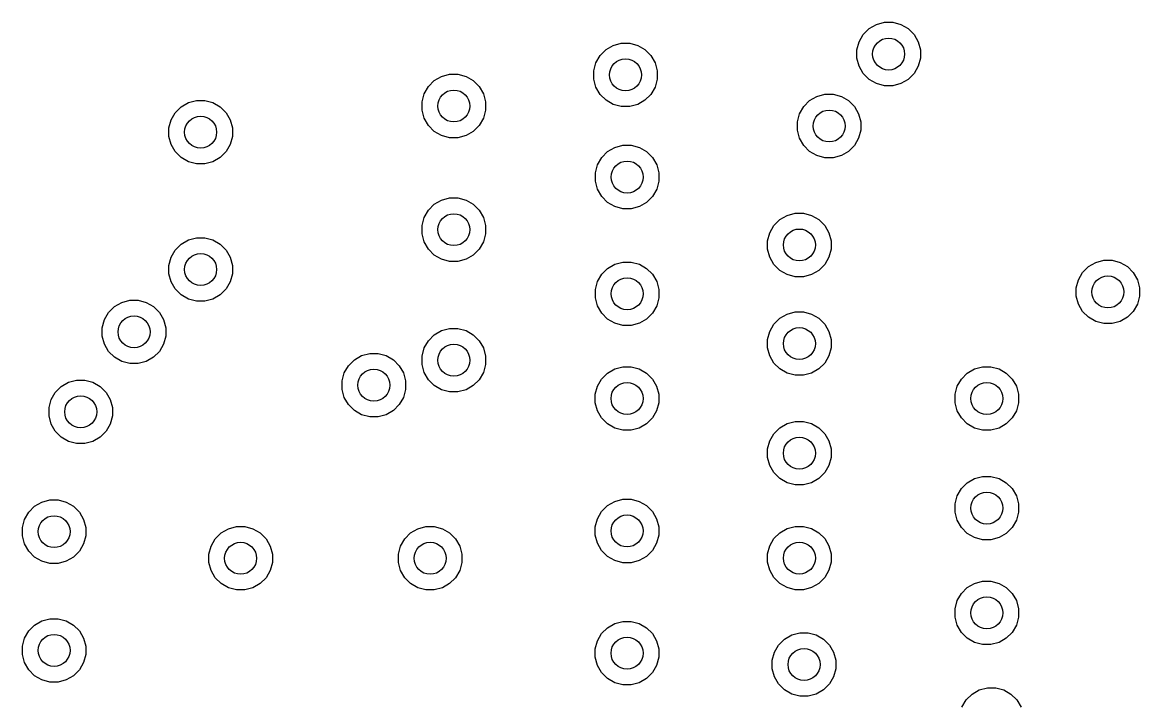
# Model space of a CAD drawing. Header units: inches. Extents: x 5.8 to 17.9, y -6.4 to -1.3.
# Drawn here: x 14.5736 to 14.9929, y -5.4971 to -5.242 of the extents above; entities that cross this region are included whole.
import ezdxf

# ---------------------------------------------------------------- set-up
doc = ezdxf.new("R2010")
doc.units = ezdxf.units.IN
doc.header["$MEASUREMENT"] = 0
doc.layers.add('In1.Cu', color=91, linetype='CONTINUOUS', true_color=0x7fc87f)

msp = doc.modelspace()

# ---------------------------------------------------------------- linework, layer by layer
at = {"layer": 'In1.Cu', "linetype": 'CONTINUOUS'}
for p, q in [((14.88919, -5.24661), (14.89141, -5.24439)), ((14.89141, -5.24439), (14.89413, -5.24282)), ((14.89413, -5.24282), (14.89715, -5.24201)), ((14.89715, -5.24201), (14.90029, -5.24201)), ((14.90029, -5.24201), (14.90332, -5.24282)), ((14.90332, -5.24282), (14.90603, -5.24439)), ((14.90603, -5.24439), (14.90825, -5.24661)), ((14.88763, -5.24932), (14.88919, -5.24661)), ((14.90825, -5.24661), (14.90981, -5.24932)), ((14.79045, -5.25444), (14.79267, -5.25223)), ((14.79267, -5.25223), (14.79539, -5.25066)), ((14.79539, -5.25066), (14.79841, -5.24985)), ((14.79841, -5.24985), (14.80155, -5.24985)), ((14.80155, -5.24985), (14.80458, -5.25066)), ((14.80458, -5.25066), (14.80729, -5.25223)), ((14.80729, -5.25223), (14.80951, -5.25444)), ((14.88682, -5.25235), (14.88763, -5.24932)), ((14.88682, -5.25548), (14.88682, -5.25235)), ((14.90981, -5.24932), (14.91063, -5.25235)), ((14.91063, -5.25235), (14.91063, -5.25548)), ((14.78808, -5.26018), (14.78889, -5.25716)), ((14.78889, -5.25716), (14.79045, -5.25444)), ((14.80951, -5.25444), (14.81107, -5.25716)), ((14.81107, -5.25716), (14.81189, -5.26018)), ((14.88763, -5.25851), (14.88682, -5.25548)), ((14.91063, -5.25548), (14.90981, -5.25851)), ((14.73096, -5.26233), (14.73398, -5.26152)), ((14.73398, -5.26152), (14.73712, -5.26152)), ((14.73712, -5.26152), (14.74015, -5.26233)), ((14.78808, -5.26332), (14.78808, -5.26018)), ((14.81189, -5.26018), (14.81189, -5.26332)), ((14.88919, -5.26123), (14.88763, -5.25851)), ((14.89141, -5.26344), (14.88919, -5.26123)), ((14.90825, -5.26123), (14.90603, -5.26344)), ((14.90981, -5.25851), (14.90825, -5.26123)), ((14.72602, -5.26612), (14.72824, -5.2639)), ((14.72824, -5.2639), (14.73096, -5.26233)), ((14.74015, -5.26233), (14.74286, -5.2639)), ((14.74286, -5.2639), (14.74508, -5.26612)), ((14.78889, -5.26635), (14.78808, -5.26332)), ((14.81189, -5.26332), (14.81107, -5.26635)), ((14.89413, -5.26501), (14.89141, -5.26344)), ((14.89715, -5.26582), (14.89413, -5.26501)), ((14.90029, -5.26582), (14.89715, -5.26582)), ((14.90332, -5.26501), (14.90029, -5.26582)), ((14.90603, -5.26344), (14.90332, -5.26501)), ((14.72365, -5.27186), (14.72446, -5.26883)), ((14.72446, -5.26883), (14.72602, -5.26612)), ((14.74508, -5.26612), (14.74664, -5.26883)), ((14.74664, -5.26883), (14.74746, -5.27186)), ((14.79045, -5.26906), (14.78889, -5.26635)), ((14.79267, -5.27128), (14.79045, -5.26906)), ((14.80951, -5.26906), (14.80729, -5.27128)), ((14.81107, -5.26635), (14.80951, -5.26906)), ((14.86907, -5.27142), (14.87178, -5.26985)), ((14.87178, -5.26985), (14.87481, -5.26904)), ((14.87481, -5.26904), (14.87795, -5.26904)), ((14.87795, -5.26904), (14.88097, -5.26985)), ((14.88097, -5.26985), (14.88369, -5.27142)), ((14.63102, -5.27594), (14.63324, -5.27372)), ((14.63324, -5.27372), (14.63596, -5.27215)), ((14.63596, -5.27215), (14.63898, -5.27134)), ((14.63898, -5.27134), (14.64212, -5.27134)), ((14.64212, -5.27134), (14.64515, -5.27215)), ((14.64515, -5.27215), (14.64786, -5.27372)), ((14.64786, -5.27372), (14.65008, -5.27594)), ((14.72365, -5.27499), (14.72365, -5.27186)), ((14.74746, -5.27186), (14.74746, -5.27499)), ((14.79539, -5.27285), (14.79267, -5.27128)), ((14.79841, -5.27366), (14.79539, -5.27285)), ((14.80155, -5.27366), (14.79841, -5.27366)), ((14.80458, -5.27285), (14.80155, -5.27366)), ((14.80729, -5.27128), (14.80458, -5.27285)), ((14.86528, -5.27635), (14.86685, -5.27363)), ((14.86685, -5.27363), (14.86907, -5.27142)), ((14.88369, -5.27142), (14.8859, -5.27363)), ((14.8859, -5.27363), (14.88747, -5.27635)), ((14.62946, -5.27865), (14.63102, -5.27594)), ((14.65008, -5.27594), (14.65165, -5.27865)), ((14.72446, -5.27802), (14.72365, -5.27499)), ((14.72602, -5.28074), (14.72446, -5.27802)), ((14.74664, -5.27802), (14.74508, -5.28074)), ((14.74746, -5.27499), (14.74664, -5.27802)), ((14.86447, -5.27938), (14.86528, -5.27635)), ((14.88747, -5.27635), (14.88828, -5.27938)), ((14.62865, -5.28168), (14.62946, -5.27865)), ((14.62865, -5.28482), (14.62865, -5.28168)), ((14.65165, -5.27865), (14.65246, -5.28168)), ((14.65246, -5.28168), (14.65246, -5.28482)), ((14.72824, -5.28295), (14.72602, -5.28074)), ((14.74508, -5.28074), (14.74286, -5.28295)), ((14.86447, -5.28251), (14.86447, -5.27938)), ((14.86528, -5.28554), (14.86447, -5.28251)), ((14.88828, -5.28251), (14.88747, -5.28554)), ((14.88828, -5.27938), (14.88828, -5.28251)), ((14.62946, -5.28784), (14.62865, -5.28482)), ((14.65246, -5.28482), (14.65165, -5.28784)), ((14.73096, -5.28452), (14.72824, -5.28295)), ((14.73398, -5.28533), (14.73096, -5.28452)), ((14.73712, -5.28533), (14.73398, -5.28533)), ((14.74015, -5.28452), (14.73712, -5.28533)), ((14.74286, -5.28295), (14.74015, -5.28452)), ((14.86685, -5.28825), (14.86528, -5.28554)), ((14.88747, -5.28554), (14.8859, -5.28825)), ((14.63102, -5.29056), (14.62946, -5.28784)), ((14.63324, -5.29277), (14.63102, -5.29056)), ((14.65008, -5.29056), (14.64786, -5.29277)), ((14.65165, -5.28784), (14.65008, -5.29056)), ((14.79106, -5.29279), (14.79328, -5.29057)), ((14.79328, -5.29057), (14.796, -5.289)), ((14.796, -5.289), (14.79902, -5.28819)), ((14.79902, -5.28819), (14.80216, -5.28819)), ((14.80216, -5.28819), (14.80519, -5.289)), ((14.80519, -5.289), (14.8079, -5.29057)), ((14.8079, -5.29057), (14.81012, -5.29279)), ((14.86907, -5.29047), (14.86685, -5.28825)), ((14.87178, -5.29204), (14.86907, -5.29047)), ((14.88369, -5.29047), (14.88097, -5.29204)), ((14.8859, -5.28825), (14.88369, -5.29047)), ((14.63596, -5.29434), (14.63324, -5.29277)), ((14.63898, -5.29515), (14.63596, -5.29434)), ((14.64212, -5.29515), (14.63898, -5.29515)), ((14.64515, -5.29434), (14.64212, -5.29515)), ((14.64786, -5.29277), (14.64515, -5.29434)), ((14.7895, -5.2955), (14.79106, -5.29279)), ((14.81012, -5.29279), (14.81168, -5.2955)), ((14.87481, -5.29285), (14.87178, -5.29204)), ((14.87795, -5.29285), (14.87481, -5.29285)), ((14.88097, -5.29204), (14.87795, -5.29285)), ((14.78869, -5.29853), (14.7895, -5.2955)), ((14.78869, -5.30167), (14.78869, -5.29853)), ((14.81168, -5.2955), (14.8125, -5.29853)), ((14.8125, -5.29853), (14.8125, -5.30167)), ((14.7895, -5.30469), (14.78869, -5.30167)), ((14.8125, -5.30167), (14.81168, -5.30469)), ((14.79106, -5.30741), (14.7895, -5.30469)), ((14.79328, -5.30962), (14.79106, -5.30741)), ((14.81012, -5.30741), (14.8079, -5.30962)), ((14.81168, -5.30469), (14.81012, -5.30741)), ((14.72602, -5.31255), (14.72824, -5.31034)), ((14.72824, -5.31034), (14.73096, -5.30877)), ((14.73096, -5.30877), (14.73398, -5.30796)), ((14.73398, -5.30796), (14.73712, -5.30796)), ((14.73712, -5.30796), (14.74015, -5.30877)), ((14.74015, -5.30877), (14.74286, -5.31034)), ((14.74286, -5.31034), (14.74508, -5.31255)), ((14.796, -5.31119), (14.79328, -5.30962)), ((14.79902, -5.312), (14.796, -5.31119)), ((14.80216, -5.312), (14.79902, -5.312)), ((14.80519, -5.31119), (14.80216, -5.312)), ((14.8079, -5.30962), (14.80519, -5.31119)), ((14.72365, -5.31829), (14.72446, -5.31527)), ((14.72446, -5.31527), (14.72602, -5.31255)), ((14.74508, -5.31255), (14.74664, -5.31527)), ((14.74664, -5.31527), (14.74746, -5.31829)), ((14.85569, -5.3183), (14.85791, -5.31608)), ((14.85791, -5.31608), (14.86062, -5.31452)), ((14.86062, -5.31452), (14.86365, -5.31371)), ((14.86365, -5.31371), (14.86678, -5.31371)), ((14.86678, -5.31371), (14.86981, -5.31452)), ((14.86981, -5.31452), (14.87253, -5.31608)), ((14.87253, -5.31608), (14.87474, -5.3183)), ((14.72365, -5.32143), (14.72365, -5.31829)), ((14.74746, -5.31829), (14.74746, -5.32143)), ((14.85412, -5.32102), (14.85569, -5.3183)), ((14.87474, -5.3183), (14.87631, -5.32102)), ((14.63324, -5.3253), (14.63596, -5.32373)), ((14.63596, -5.32373), (14.63898, -5.32292)), ((14.63898, -5.32292), (14.64212, -5.32292)), ((14.64212, -5.32292), (14.64515, -5.32373)), ((14.64515, -5.32373), (14.64786, -5.3253)), ((14.72446, -5.32446), (14.72365, -5.32143)), ((14.72602, -5.32717), (14.72446, -5.32446)), ((14.74664, -5.32446), (14.74508, -5.32717)), ((14.74746, -5.32143), (14.74664, -5.32446)), ((14.85331, -5.32404), (14.85412, -5.32102)), ((14.85331, -5.32718), (14.85331, -5.32404)), ((14.87631, -5.32102), (14.87712, -5.32404)), ((14.87712, -5.32404), (14.87712, -5.32718)), ((14.62946, -5.33023), (14.63102, -5.32751)), ((14.63102, -5.32751), (14.63324, -5.3253)), ((14.64786, -5.3253), (14.65008, -5.32751)), ((14.65008, -5.32751), (14.65165, -5.33023)), ((14.72824, -5.32939), (14.72602, -5.32717)), ((14.74508, -5.32717), (14.74286, -5.32939)), ((14.85412, -5.33021), (14.85331, -5.32718)), ((14.87712, -5.32718), (14.87631, -5.33021)), ((14.62865, -5.33326), (14.62946, -5.33023)), ((14.65165, -5.33023), (14.65246, -5.33326)), ((14.73096, -5.33096), (14.72824, -5.32939)), ((14.73398, -5.33177), (14.73096, -5.33096)), ((14.73712, -5.33177), (14.73398, -5.33177)), ((14.74015, -5.33096), (14.73712, -5.33177)), ((14.74286, -5.32939), (14.74015, -5.33096)), ((14.79328, -5.33439), (14.796, -5.33282)), ((14.796, -5.33282), (14.79902, -5.33201)), ((14.79902, -5.33201), (14.80216, -5.33201)), ((14.80216, -5.33201), (14.80519, -5.33282)), ((14.80519, -5.33282), (14.8079, -5.33439)), ((14.85569, -5.33292), (14.85412, -5.33021)), ((14.85791, -5.33514), (14.85569, -5.33292)), ((14.87474, -5.33292), (14.87253, -5.33514)), ((14.87631, -5.33021), (14.87474, -5.33292)), ((14.97369, -5.33372), (14.97641, -5.33215)), ((14.97641, -5.33215), (14.97944, -5.33134)), ((14.97944, -5.33134), (14.98257, -5.33134)), ((14.98257, -5.33134), (14.9856, -5.33215)), ((14.9856, -5.33215), (14.98831, -5.33372)), ((14.62865, -5.33639), (14.62865, -5.33326)), ((14.62946, -5.33942), (14.62865, -5.33639)), ((14.65246, -5.33639), (14.65165, -5.33942)), ((14.65246, -5.33326), (14.65246, -5.33639)), ((14.7895, -5.33932), (14.79106, -5.33661)), ((14.79106, -5.33661), (14.79328, -5.33439)), ((14.8079, -5.33439), (14.81012, -5.33661)), ((14.81012, -5.33661), (14.81168, -5.33932)), ((14.86062, -5.3367), (14.85791, -5.33514)), ((14.86365, -5.33752), (14.86062, -5.3367)), ((14.86981, -5.3367), (14.86678, -5.33752)), ((14.87253, -5.33514), (14.86981, -5.3367)), ((14.96991, -5.33865), (14.97148, -5.33594)), ((14.97148, -5.33594), (14.97369, -5.33372)), ((14.98831, -5.33372), (14.99053, -5.33594)), ((14.99053, -5.33594), (14.9921, -5.33865)), ((14.63102, -5.34213), (14.62946, -5.33942)), ((14.65165, -5.33942), (14.65008, -5.34213)), ((14.78869, -5.34235), (14.7895, -5.33932)), ((14.81168, -5.33932), (14.8125, -5.34235)), ((14.86678, -5.33752), (14.86365, -5.33752)), ((14.9691, -5.34168), (14.96991, -5.33865)), ((14.9921, -5.33865), (14.99291, -5.34168)), ((14.63324, -5.34435), (14.63102, -5.34213)), ((14.63596, -5.34592), (14.63324, -5.34435)), ((14.64786, -5.34435), (14.64515, -5.34592)), ((14.65008, -5.34213), (14.64786, -5.34435)), ((14.78869, -5.34548), (14.78869, -5.34235)), ((14.7895, -5.34851), (14.78869, -5.34548)), ((14.8125, -5.34548), (14.81168, -5.34851)), ((14.8125, -5.34235), (14.8125, -5.34548)), ((14.9691, -5.34482), (14.9691, -5.34168)), ((14.96991, -5.34784), (14.9691, -5.34482)), ((14.99291, -5.34482), (14.9921, -5.34784)), ((14.99291, -5.34168), (14.99291, -5.34482)), ((14.60602, -5.35094), (14.60824, -5.34872)), ((14.60824, -5.34872), (14.61096, -5.34715)), ((14.61096, -5.34715), (14.61398, -5.34634)), ((14.61398, -5.34634), (14.61712, -5.34634)), ((14.61712, -5.34634), (14.62015, -5.34715)), ((14.62015, -5.34715), (14.62286, -5.34872)), ((14.62286, -5.34872), (14.62508, -5.35094)), ((14.63898, -5.34673), (14.63596, -5.34592)), ((14.64212, -5.34673), (14.63898, -5.34673)), ((14.64515, -5.34592), (14.64212, -5.34673)), ((14.79106, -5.35123), (14.7895, -5.34851)), ((14.81168, -5.34851), (14.81012, -5.35123)), ((14.97148, -5.35056), (14.96991, -5.34784)), ((14.9921, -5.34784), (14.99053, -5.35056)), ((14.60365, -5.35668), (14.60446, -5.35365)), ((14.60446, -5.35365), (14.60602, -5.35094)), ((14.62508, -5.35094), (14.62664, -5.35365)), ((14.62664, -5.35365), (14.62746, -5.35668)), ((14.79328, -5.35344), (14.79106, -5.35123)), ((14.796, -5.35501), (14.79328, -5.35344)), ((14.8079, -5.35344), (14.80519, -5.35501)), ((14.81012, -5.35123), (14.8079, -5.35344)), ((14.85569, -5.35533), (14.85791, -5.35311)), ((14.85791, -5.35311), (14.86062, -5.35154)), ((14.86062, -5.35154), (14.86365, -5.35073)), ((14.86365, -5.35073), (14.86678, -5.35073)), ((14.86678, -5.35073), (14.86981, -5.35154)), ((14.86981, -5.35154), (14.87253, -5.35311)), ((14.87253, -5.35311), (14.87474, -5.35533)), ((14.97369, -5.35277), (14.97148, -5.35056)), ((14.97641, -5.35434), (14.97369, -5.35277)), ((14.98831, -5.35277), (14.9856, -5.35434)), ((14.99053, -5.35056), (14.98831, -5.35277)), ((14.60365, -5.35982), (14.60365, -5.35668)), ((14.62746, -5.35668), (14.62746, -5.35982)), ((14.72824, -5.35935), (14.73096, -5.35778)), ((14.73096, -5.35778), (14.73398, -5.35697)), ((14.73398, -5.35697), (14.73712, -5.35697)), ((14.73712, -5.35697), (14.74015, -5.35778)), ((14.74015, -5.35778), (14.74286, -5.35935)), ((14.79902, -5.35582), (14.796, -5.35501)), ((14.80216, -5.35582), (14.79902, -5.35582)), ((14.80519, -5.35501), (14.80216, -5.35582)), ((14.85331, -5.36107), (14.85412, -5.35804)), ((14.85412, -5.35804), (14.85569, -5.35533)), ((14.87474, -5.35533), (14.87631, -5.35804)), ((14.87631, -5.35804), (14.87712, -5.36107)), ((14.97944, -5.35515), (14.97641, -5.35434)), ((14.98257, -5.35515), (14.97944, -5.35515)), ((14.9856, -5.35434), (14.98257, -5.35515)), ((14.60446, -5.36284), (14.60365, -5.35982)), ((14.62746, -5.35982), (14.62664, -5.36284)), ((14.72446, -5.36428), (14.72602, -5.36157)), ((14.72602, -5.36157), (14.72824, -5.35935)), ((14.74286, -5.35935), (14.74508, -5.36157)), ((14.74508, -5.36157), (14.74664, -5.36428)), ((14.85331, -5.36421), (14.85331, -5.36107)), ((14.87712, -5.36107), (14.87712, -5.36421)), ((14.60602, -5.36556), (14.60446, -5.36284)), ((14.60824, -5.36777), (14.60602, -5.36556)), ((14.62508, -5.36556), (14.62286, -5.36777)), ((14.62664, -5.36284), (14.62508, -5.36556)), ((14.70096, -5.36715), (14.70398, -5.36634)), ((14.70398, -5.36634), (14.70712, -5.36634)), ((14.70712, -5.36634), (14.71015, -5.36715)), ((14.72365, -5.36731), (14.72446, -5.36428)), ((14.74664, -5.36428), (14.74746, -5.36731)), ((14.85412, -5.36723), (14.85331, -5.36421)), ((14.87712, -5.36421), (14.87631, -5.36723)), ((14.61096, -5.36934), (14.60824, -5.36777)), ((14.61398, -5.37015), (14.61096, -5.36934)), ((14.61712, -5.37015), (14.61398, -5.37015)), ((14.62015, -5.36934), (14.61712, -5.37015)), ((14.62286, -5.36777), (14.62015, -5.36934)), ((14.69602, -5.37094), (14.69824, -5.36872)), ((14.69824, -5.36872), (14.70096, -5.36715)), ((14.71015, -5.36715), (14.71286, -5.36872)), ((14.71286, -5.36872), (14.71508, -5.37094)), ((14.72365, -5.37045), (14.72365, -5.36731)), ((14.72446, -5.37347), (14.72365, -5.37045)), ((14.74746, -5.37045), (14.74664, -5.37347)), ((14.74746, -5.36731), (14.74746, -5.37045)), ((14.85569, -5.36995), (14.85412, -5.36723)), ((14.85791, -5.37216), (14.85569, -5.36995)), ((14.87474, -5.36995), (14.87253, -5.37216)), ((14.87631, -5.36723), (14.87474, -5.36995)), ((14.69365, -5.37668), (14.69446, -5.37365)), ((14.69446, -5.37365), (14.69602, -5.37094)), ((14.71508, -5.37094), (14.71664, -5.37365)), ((14.71664, -5.37365), (14.71746, -5.37668)), ((14.72602, -5.37619), (14.72446, -5.37347)), ((14.74664, -5.37347), (14.74508, -5.37619)), ((14.79102, -5.37594), (14.79324, -5.37372)), ((14.79324, -5.37372), (14.79596, -5.37215)), ((14.79596, -5.37215), (14.79898, -5.37134)), ((14.79898, -5.37134), (14.80212, -5.37134)), ((14.80212, -5.37134), (14.80515, -5.37215)), ((14.80515, -5.37215), (14.80786, -5.37372)), ((14.80786, -5.37372), (14.81008, -5.37594)), ((14.86062, -5.37373), (14.85791, -5.37216)), ((14.86365, -5.37454), (14.86062, -5.37373)), ((14.86678, -5.37454), (14.86365, -5.37454)), ((14.86981, -5.37373), (14.86678, -5.37454)), ((14.87253, -5.37216), (14.86981, -5.37373)), ((14.92602, -5.37594), (14.92824, -5.37372)), ((14.92824, -5.37372), (14.93096, -5.37215)), ((14.93096, -5.37215), (14.93398, -5.37134)), ((14.93398, -5.37134), (14.93712, -5.37134)), ((14.93712, -5.37134), (14.94015, -5.37215)), ((14.94015, -5.37215), (14.94286, -5.37372)), ((14.94286, -5.37372), (14.94508, -5.37594)), ((14.58602, -5.38094), (14.58824, -5.37872)), ((14.58824, -5.37872), (14.59096, -5.37715)), ((14.59096, -5.37715), (14.59398, -5.37634)), ((14.59398, -5.37634), (14.59712, -5.37634)), ((14.59712, -5.37634), (14.60015, -5.37715)), ((14.60015, -5.37715), (14.60286, -5.37872)), ((14.60286, -5.37872), (14.60508, -5.38094)), ((14.69365, -5.37982), (14.69365, -5.37668)), ((14.71746, -5.37668), (14.71746, -5.37982)), ((14.72824, -5.3784), (14.72602, -5.37619)), ((14.73096, -5.37997), (14.72824, -5.3784)), ((14.74286, -5.3784), (14.74015, -5.37997)), ((14.74508, -5.37619), (14.74286, -5.3784)), ((14.78865, -5.38168), (14.78946, -5.37865)), ((14.78946, -5.37865), (14.79102, -5.37594)), ((14.81008, -5.37594), (14.81165, -5.37865)), ((14.81165, -5.37865), (14.81246, -5.38168)), ((14.92365, -5.38168), (14.92446, -5.37865)), ((14.92446, -5.37865), (14.92602, -5.37594)), ((14.94508, -5.37594), (14.94665, -5.37865)), ((14.94665, -5.37865), (14.94746, -5.38168)), ((14.58446, -5.38365), (14.58602, -5.38094)), ((14.60508, -5.38094), (14.60665, -5.38365)), ((14.69446, -5.38284), (14.69365, -5.37982)), ((14.69602, -5.38556), (14.69446, -5.38284)), ((14.71664, -5.38284), (14.71508, -5.38556)), ((14.71746, -5.37982), (14.71664, -5.38284)), ((14.73398, -5.38078), (14.73096, -5.37997)), ((14.73712, -5.38078), (14.73398, -5.38078)), ((14.74015, -5.37997), (14.73712, -5.38078)), ((14.78865, -5.38482), (14.78865, -5.38168)), ((14.81246, -5.38168), (14.81246, -5.38482)), ((14.92365, -5.38482), (14.92365, -5.38168)), ((14.94746, -5.38168), (14.94746, -5.38482)), ((14.58365, -5.38668), (14.58446, -5.38365)), ((14.58365, -5.38982), (14.58365, -5.38668)), ((14.60665, -5.38365), (14.60746, -5.38668)), ((14.60746, -5.38668), (14.60746, -5.38982)), ((14.69824, -5.38777), (14.69602, -5.38556)), ((14.71508, -5.38556), (14.71286, -5.38777)), ((14.78946, -5.38784), (14.78865, -5.38482)), ((14.81246, -5.38482), (14.81165, -5.38784)), ((14.92446, -5.38784), (14.92365, -5.38482)), ((14.94746, -5.38482), (14.94665, -5.38784)), ((14.58446, -5.39284), (14.58365, -5.38982)), ((14.60746, -5.38982), (14.60665, -5.39284)), ((14.70096, -5.38934), (14.69824, -5.38777)), ((14.70398, -5.39015), (14.70096, -5.38934)), ((14.70712, -5.39015), (14.70398, -5.39015)), ((14.71015, -5.38934), (14.70712, -5.39015)), ((14.71286, -5.38777), (14.71015, -5.38934)), ((14.79102, -5.39056), (14.78946, -5.38784)), ((14.79324, -5.39277), (14.79102, -5.39056)), ((14.81008, -5.39056), (14.80786, -5.39277)), ((14.81165, -5.38784), (14.81008, -5.39056)), ((14.92602, -5.39056), (14.92446, -5.38784)), ((14.92824, -5.39277), (14.92602, -5.39056)), ((14.94508, -5.39056), (14.94286, -5.39277)), ((14.94665, -5.38784), (14.94508, -5.39056)), ((14.58602, -5.39556), (14.58446, -5.39284)), ((14.58824, -5.39777), (14.58602, -5.39556)), ((14.60508, -5.39556), (14.60286, -5.39777)), ((14.60665, -5.39284), (14.60508, -5.39556)), ((14.79596, -5.39434), (14.79324, -5.39277)), ((14.79898, -5.39515), (14.79596, -5.39434)), ((14.80212, -5.39515), (14.79898, -5.39515)), ((14.80515, -5.39434), (14.80212, -5.39515)), ((14.80786, -5.39277), (14.80515, -5.39434)), ((14.85569, -5.39647), (14.85791, -5.39425)), ((14.85791, -5.39425), (14.86062, -5.39269)), ((14.86062, -5.39269), (14.86365, -5.39187)), ((14.86365, -5.39187), (14.86678, -5.39187)), ((14.86678, -5.39187), (14.86981, -5.39269)), ((14.86981, -5.39269), (14.87253, -5.39425)), ((14.87253, -5.39425), (14.87474, -5.39647)), ((14.93096, -5.39434), (14.92824, -5.39277)), ((14.93398, -5.39515), (14.93096, -5.39434)), ((14.93712, -5.39515), (14.93398, -5.39515)), ((14.94015, -5.39434), (14.93712, -5.39515)), ((14.94286, -5.39277), (14.94015, -5.39434)), ((14.59096, -5.39934), (14.58824, -5.39777)), ((14.59398, -5.40015), (14.59096, -5.39934)), ((14.60015, -5.39934), (14.59712, -5.40015)), ((14.60286, -5.39777), (14.60015, -5.39934)), ((14.85331, -5.40221), (14.85412, -5.39918)), ((14.85412, -5.39918), (14.85569, -5.39647)), ((14.87474, -5.39647), (14.87631, -5.39918)), ((14.87631, -5.39918), (14.87712, -5.40221)), ((14.59712, -5.40015), (14.59398, -5.40015)), ((14.85331, -5.40535), (14.85331, -5.40221)), ((14.87712, -5.40221), (14.87712, -5.40535)), ((14.85412, -5.40837), (14.85331, -5.40535)), ((14.85569, -5.41109), (14.85412, -5.40837)), ((14.87631, -5.40837), (14.87474, -5.41109)), ((14.87712, -5.40535), (14.87631, -5.40837)), ((14.85791, -5.41331), (14.85569, -5.41109)), ((14.87474, -5.41109), (14.87253, -5.41331)), ((14.93096, -5.4133), (14.93398, -5.41248)), ((14.93398, -5.41248), (14.93712, -5.41248)), ((14.93712, -5.41248), (14.94015, -5.4133)), ((14.86062, -5.41487), (14.85791, -5.41331)), ((14.86365, -5.41568), (14.86062, -5.41487)), ((14.86678, -5.41568), (14.86365, -5.41568)), ((14.86981, -5.41487), (14.86678, -5.41568)), ((14.87253, -5.41331), (14.86981, -5.41487)), ((14.92602, -5.41708), (14.92824, -5.41486)), ((14.92824, -5.41486), (14.93096, -5.4133)), ((14.94015, -5.4133), (14.94286, -5.41486)), ((14.94286, -5.41486), (14.94508, -5.41708)), ((14.92365, -5.42282), (14.92446, -5.41979)), ((14.92446, -5.41979), (14.92602, -5.41708)), ((14.94508, -5.41708), (14.94665, -5.41979)), ((14.94665, -5.41979), (14.94746, -5.42282)), ((14.57602, -5.42594), (14.57824, -5.42372)), ((14.57824, -5.42372), (14.58096, -5.42215)), ((14.58096, -5.42215), (14.58398, -5.42134)), ((14.58398, -5.42134), (14.58712, -5.42134)), ((14.58712, -5.42134), (14.59015, -5.42215)), ((14.59015, -5.42215), (14.59286, -5.42372)), ((14.59286, -5.42372), (14.59508, -5.42594)), ((14.79102, -5.42568), (14.79324, -5.42347)), ((14.79324, -5.42347), (14.79596, -5.4219)), ((14.79596, -5.4219), (14.79898, -5.42109)), ((14.79898, -5.42109), (14.80212, -5.42109)), ((14.80212, -5.42109), (14.80515, -5.4219)), ((14.80515, -5.4219), (14.80786, -5.42347)), ((14.80786, -5.42347), (14.81008, -5.42568)), ((14.92365, -5.42596), (14.92365, -5.42282)), ((14.94746, -5.42282), (14.94746, -5.42596)), ((14.57365, -5.43168), (14.57446, -5.42865)), ((14.57446, -5.42865), (14.57602, -5.42594)), ((14.59508, -5.42594), (14.59665, -5.42865)), ((14.59665, -5.42865), (14.59746, -5.43168)), ((14.78865, -5.43142), (14.78946, -5.4284)), ((14.78946, -5.4284), (14.79102, -5.42568)), ((14.81008, -5.42568), (14.81165, -5.4284)), ((14.81165, -5.4284), (14.81246, -5.43142)), ((14.92446, -5.42898), (14.92365, -5.42596)), ((14.92602, -5.4317), (14.92446, -5.42898)), ((14.94665, -5.42898), (14.94508, -5.4317)), ((14.94746, -5.42596), (14.94665, -5.42898)), ((14.57365, -5.43482), (14.57365, -5.43168)), ((14.59746, -5.43168), (14.59746, -5.43482)), ((14.64824, -5.43372), (14.65096, -5.43215)), ((14.65096, -5.43215), (14.65398, -5.43134)), ((14.65398, -5.43134), (14.65712, -5.43134)), ((14.65712, -5.43134), (14.66015, -5.43215)), ((14.66015, -5.43215), (14.66286, -5.43372)), ((14.71936, -5.43372), (14.72208, -5.43215)), ((14.72208, -5.43215), (14.72511, -5.43134)), ((14.72511, -5.43134), (14.72824, -5.43134)), ((14.72824, -5.43134), (14.73127, -5.43215)), ((14.73127, -5.43215), (14.73398, -5.43372)), ((14.78865, -5.43456), (14.78865, -5.43142)), ((14.81246, -5.43142), (14.81246, -5.43456)), ((14.85569, -5.43586), (14.85791, -5.43364)), ((14.85791, -5.43364), (14.86062, -5.43208)), ((14.86062, -5.43208), (14.86365, -5.43126)), ((14.86365, -5.43126), (14.86678, -5.43126)), ((14.86678, -5.43126), (14.86981, -5.43208)), ((14.86981, -5.43208), (14.87253, -5.43364)), ((14.87253, -5.43364), (14.87474, -5.43586)), ((14.92824, -5.43392), (14.92602, -5.4317)), ((14.94508, -5.4317), (14.94286, -5.43392)), ((14.57446, -5.43784), (14.57365, -5.43482)), ((14.59746, -5.43482), (14.59665, -5.43784)), ((14.64446, -5.43865), (14.64602, -5.43594)), ((14.64602, -5.43594), (14.64824, -5.43372)), ((14.66286, -5.43372), (14.66508, -5.43594)), ((14.66508, -5.43594), (14.66664, -5.43865)), ((14.71558, -5.43865), (14.71715, -5.43594)), ((14.71715, -5.43594), (14.71936, -5.43372)), ((14.73398, -5.43372), (14.7362, -5.43594)), ((14.7362, -5.43594), (14.73777, -5.43865)), ((14.78946, -5.43759), (14.78865, -5.43456)), ((14.79102, -5.4403), (14.78946, -5.43759)), ((14.81165, -5.43759), (14.81008, -5.4403)), ((14.81246, -5.43456), (14.81165, -5.43759)), ((14.85412, -5.43857), (14.85569, -5.43586)), ((14.87474, -5.43586), (14.87631, -5.43857)), ((14.93096, -5.43548), (14.92824, -5.43392)), ((14.93398, -5.43629), (14.93096, -5.43548)), ((14.93712, -5.43629), (14.93398, -5.43629)), ((14.94015, -5.43548), (14.93712, -5.43629)), ((14.94286, -5.43392), (14.94015, -5.43548)), ((14.57602, -5.44056), (14.57446, -5.43784)), ((14.57824, -5.44277), (14.57602, -5.44056)), ((14.59508, -5.44056), (14.59286, -5.44277)), ((14.59665, -5.43784), (14.59508, -5.44056)), ((14.64365, -5.44168), (14.64446, -5.43865)), ((14.64365, -5.44482), (14.64365, -5.44168)), ((14.66664, -5.43865), (14.66746, -5.44168)), ((14.66746, -5.44168), (14.66746, -5.44482)), ((14.71477, -5.44168), (14.71558, -5.43865)), ((14.71477, -5.44482), (14.71477, -5.44168)), ((14.73777, -5.43865), (14.73858, -5.44168)), ((14.73858, -5.44168), (14.73858, -5.44482)), ((14.79324, -5.44252), (14.79102, -5.4403)), ((14.81008, -5.4403), (14.80786, -5.44252)), ((14.85331, -5.4416), (14.85412, -5.43857)), ((14.85331, -5.44474), (14.85331, -5.4416)), ((14.87631, -5.43857), (14.87712, -5.4416)), ((14.87712, -5.4416), (14.87712, -5.44474)), ((14.58096, -5.44434), (14.57824, -5.44277)), ((14.58398, -5.44515), (14.58096, -5.44434)), ((14.58712, -5.44515), (14.58398, -5.44515)), ((14.59015, -5.44434), (14.58712, -5.44515)), ((14.59286, -5.44277), (14.59015, -5.44434)), ((14.64446, -5.44784), (14.64365, -5.44482)), ((14.66746, -5.44482), (14.66664, -5.44784)), ((14.71558, -5.44784), (14.71477, -5.44482)), ((14.73858, -5.44482), (14.73777, -5.44784)), ((14.79596, -5.44409), (14.79324, -5.44252)), ((14.79898, -5.4449), (14.79596, -5.44409)), ((14.80212, -5.4449), (14.79898, -5.4449)), ((14.80515, -5.44409), (14.80212, -5.4449)), ((14.80786, -5.44252), (14.80515, -5.44409)), ((14.85412, -5.44776), (14.85331, -5.44474)), ((14.87712, -5.44474), (14.87631, -5.44776)), ((14.64602, -5.45056), (14.64446, -5.44784)), ((14.66664, -5.44784), (14.66508, -5.45056)), ((14.71715, -5.45056), (14.71558, -5.44784)), ((14.73777, -5.44784), (14.7362, -5.45056)), ((14.85569, -5.45048), (14.85412, -5.44776)), ((14.87631, -5.44776), (14.87474, -5.45048)), ((14.64824, -5.45277), (14.64602, -5.45056)), ((14.65096, -5.45434), (14.64824, -5.45277)), ((14.65398, -5.45515), (14.65096, -5.45434)), ((14.66015, -5.45434), (14.65712, -5.45515)), ((14.66286, -5.45277), (14.66015, -5.45434)), ((14.66508, -5.45056), (14.66286, -5.45277)), ((14.71936, -5.45277), (14.71715, -5.45056)), ((14.72208, -5.45434), (14.71936, -5.45277)), ((14.72511, -5.45515), (14.72208, -5.45434)), ((14.73127, -5.45434), (14.72824, -5.45515)), ((14.73398, -5.45277), (14.73127, -5.45434)), ((14.7362, -5.45056), (14.73398, -5.45277)), ((14.85791, -5.4527), (14.85569, -5.45048)), ((14.86062, -5.45426), (14.85791, -5.4527)), ((14.86365, -5.45507), (14.86062, -5.45426)), ((14.86981, -5.45426), (14.86678, -5.45507)), ((14.87253, -5.4527), (14.86981, -5.45426)), ((14.87474, -5.45048), (14.87253, -5.4527)), ((14.92602, -5.45645), (14.92824, -5.45423)), ((14.92824, -5.45423), (14.93096, -5.45267)), ((14.93096, -5.45267), (14.93398, -5.45185)), ((14.93398, -5.45185), (14.93712, -5.45185)), ((14.93712, -5.45185), (14.94015, -5.45267)), ((14.94015, -5.45267), (14.94286, -5.45423)), ((14.94286, -5.45423), (14.94508, -5.45645)), ((14.65712, -5.45515), (14.65398, -5.45515)), ((14.72824, -5.45515), (14.72511, -5.45515)), ((14.86678, -5.45507), (14.86365, -5.45507)), ((14.92446, -5.45916), (14.92602, -5.45645)), ((14.94508, -5.45645), (14.94665, -5.45916)), ((14.92365, -5.46219), (14.92446, -5.45916)), ((14.92365, -5.46533), (14.92365, -5.46219)), ((14.94665, -5.45916), (14.94746, -5.46219)), ((14.94746, -5.46219), (14.94746, -5.46533)), ((14.57824, -5.46831), (14.58096, -5.46674)), ((14.58096, -5.46674), (14.58398, -5.46593)), ((14.58398, -5.46593), (14.58712, -5.46593)), ((14.58712, -5.46593), (14.59015, -5.46674)), ((14.59015, -5.46674), (14.59286, -5.46831)), ((14.79596, -5.46776), (14.79898, -5.46695)), ((14.79898, -5.46695), (14.80212, -5.46695)), ((14.80212, -5.46695), (14.80515, -5.46776)), ((14.92446, -5.46836), (14.92365, -5.46533)), ((14.94746, -5.46533), (14.94665, -5.46836)), ((14.57446, -5.47324), (14.57602, -5.47052)), ((14.57602, -5.47052), (14.57824, -5.46831)), ((14.59286, -5.46831), (14.59508, -5.47052)), ((14.59508, -5.47052), (14.59665, -5.47324)), ((14.79102, -5.47155), (14.79324, -5.46933)), ((14.79324, -5.46933), (14.79596, -5.46776)), ((14.80515, -5.46776), (14.80786, -5.46933)), ((14.80786, -5.46933), (14.81008, -5.47155)), ((14.86237, -5.47204), (14.8654, -5.47122)), ((14.8654, -5.47122), (14.86854, -5.47122)), ((14.86854, -5.47122), (14.87156, -5.47204)), ((14.92602, -5.47107), (14.92446, -5.46836)), ((14.92824, -5.47329), (14.92602, -5.47107)), ((14.94508, -5.47107), (14.94286, -5.47329)), ((14.94665, -5.46836), (14.94508, -5.47107)), ((14.57365, -5.47627), (14.57446, -5.47324)), ((14.59665, -5.47324), (14.59746, -5.47627)), ((14.78865, -5.47729), (14.78946, -5.47426)), ((14.78946, -5.47426), (14.79102, -5.47155)), ((14.81008, -5.47155), (14.81165, -5.47426)), ((14.81165, -5.47426), (14.81246, -5.47729)), ((14.85744, -5.47582), (14.85966, -5.4736)), ((14.85966, -5.4736), (14.86237, -5.47204)), ((14.87156, -5.47204), (14.87428, -5.4736)), ((14.87428, -5.4736), (14.8765, -5.47582)), ((14.93096, -5.47485), (14.92824, -5.47329)), ((14.93398, -5.47567), (14.93096, -5.47485)), ((14.94015, -5.47485), (14.93712, -5.47567)), ((14.94286, -5.47329), (14.94015, -5.47485)), ((14.57365, -5.4794), (14.57365, -5.47627)), ((14.57446, -5.48243), (14.57365, -5.4794)), ((14.59746, -5.4794), (14.59665, -5.48243)), ((14.59746, -5.47627), (14.59746, -5.4794)), ((14.78865, -5.48043), (14.78865, -5.47729)), ((14.81246, -5.47729), (14.81246, -5.48043)), ((14.85506, -5.48156), (14.85587, -5.47853)), ((14.85587, -5.47853), (14.85744, -5.47582)), ((14.8765, -5.47582), (14.87806, -5.47853)), ((14.87806, -5.47853), (14.87887, -5.48156)), ((14.93712, -5.47567), (14.93398, -5.47567)), ((14.57602, -5.48514), (14.57446, -5.48243)), ((14.59665, -5.48243), (14.59508, -5.48514)), ((14.78946, -5.48345), (14.78865, -5.48043)), ((14.79102, -5.48617), (14.78946, -5.48345)), ((14.81165, -5.48345), (14.81008, -5.48617)), ((14.81246, -5.48043), (14.81165, -5.48345)), ((14.85506, -5.4847), (14.85506, -5.48156)), ((14.87887, -5.48156), (14.87887, -5.4847)), ((14.57824, -5.48736), (14.57602, -5.48514)), ((14.58096, -5.48893), (14.57824, -5.48736)), ((14.59286, -5.48736), (14.59015, -5.48893)), ((14.59508, -5.48514), (14.59286, -5.48736)), ((14.79324, -5.48838), (14.79102, -5.48617)), ((14.81008, -5.48617), (14.80786, -5.48838)), ((14.85587, -5.48773), (14.85506, -5.4847)), ((14.85744, -5.49044), (14.85587, -5.48773)), ((14.87806, -5.48773), (14.8765, -5.49044)), ((14.87887, -5.4847), (14.87806, -5.48773)), ((14.58398, -5.48974), (14.58096, -5.48893)), ((14.58712, -5.48974), (14.58398, -5.48974)), ((14.59015, -5.48893), (14.58712, -5.48974)), ((14.79596, -5.48995), (14.79324, -5.48838)), ((14.79898, -5.49076), (14.79596, -5.48995)), ((14.80212, -5.49076), (14.79898, -5.49076)), ((14.80515, -5.48995), (14.80212, -5.49076)), ((14.80786, -5.48838), (14.80515, -5.48995)), ((14.85966, -5.49266), (14.85744, -5.49044)), ((14.8765, -5.49044), (14.87428, -5.49266)), ((14.93273, -5.49265), (14.93576, -5.49184)), ((14.93576, -5.49184), (14.93889, -5.49184)), ((14.93889, -5.49184), (14.94192, -5.49265)), ((14.86237, -5.49422), (14.85966, -5.49266)), ((14.8654, -5.49504), (14.86237, -5.49422)), ((14.86854, -5.49504), (14.8654, -5.49504)), ((14.87156, -5.49422), (14.86854, -5.49504)), ((14.87428, -5.49266), (14.87156, -5.49422)), ((14.92623, -5.49914), (14.9278, -5.49643)), ((14.9278, -5.49643), (14.93001, -5.49421)), ((14.93001, -5.49421), (14.93273, -5.49265)), ((14.94192, -5.49265), (14.94463, -5.49421)), ((14.94463, -5.49421), (14.94685, -5.49643)), ((14.94685, -5.49643), (14.94842, -5.49914))]:
    msp.add_line(p, q, dxfattribs=at)
at = {"layer": 'In1.Cu'}
for centre in [(14.89872, -5.25392), (14.79998, -5.26175), (14.73555, -5.27343), (14.64055, -5.28325), (14.87638, -5.28094), (14.80059, -5.3001), (14.73555, -5.31986), (14.86522, -5.32561), (14.64055, -5.33482), (14.80059, -5.34392), (14.981, -5.34325), (14.61555, -5.35825), (14.86522, -5.36264), (14.73555, -5.36888), (14.70555, -5.37825), (14.80055, -5.38325), (14.93555, -5.38325), (14.59555, -5.38825), (14.86522, -5.40378), (14.93555, -5.42439), (14.58555, -5.43325), (14.80055, -5.43299), (14.65555, -5.44325), (14.72667, -5.44325), (14.86522, -5.44317), (14.93555, -5.46376), (14.58555, -5.47783), (14.80055, -5.47886), (14.86697, -5.48313)]:
    msp.add_circle(centre, 0.006, dxfattribs=at)

doc.saveas('drawing.dxf')
